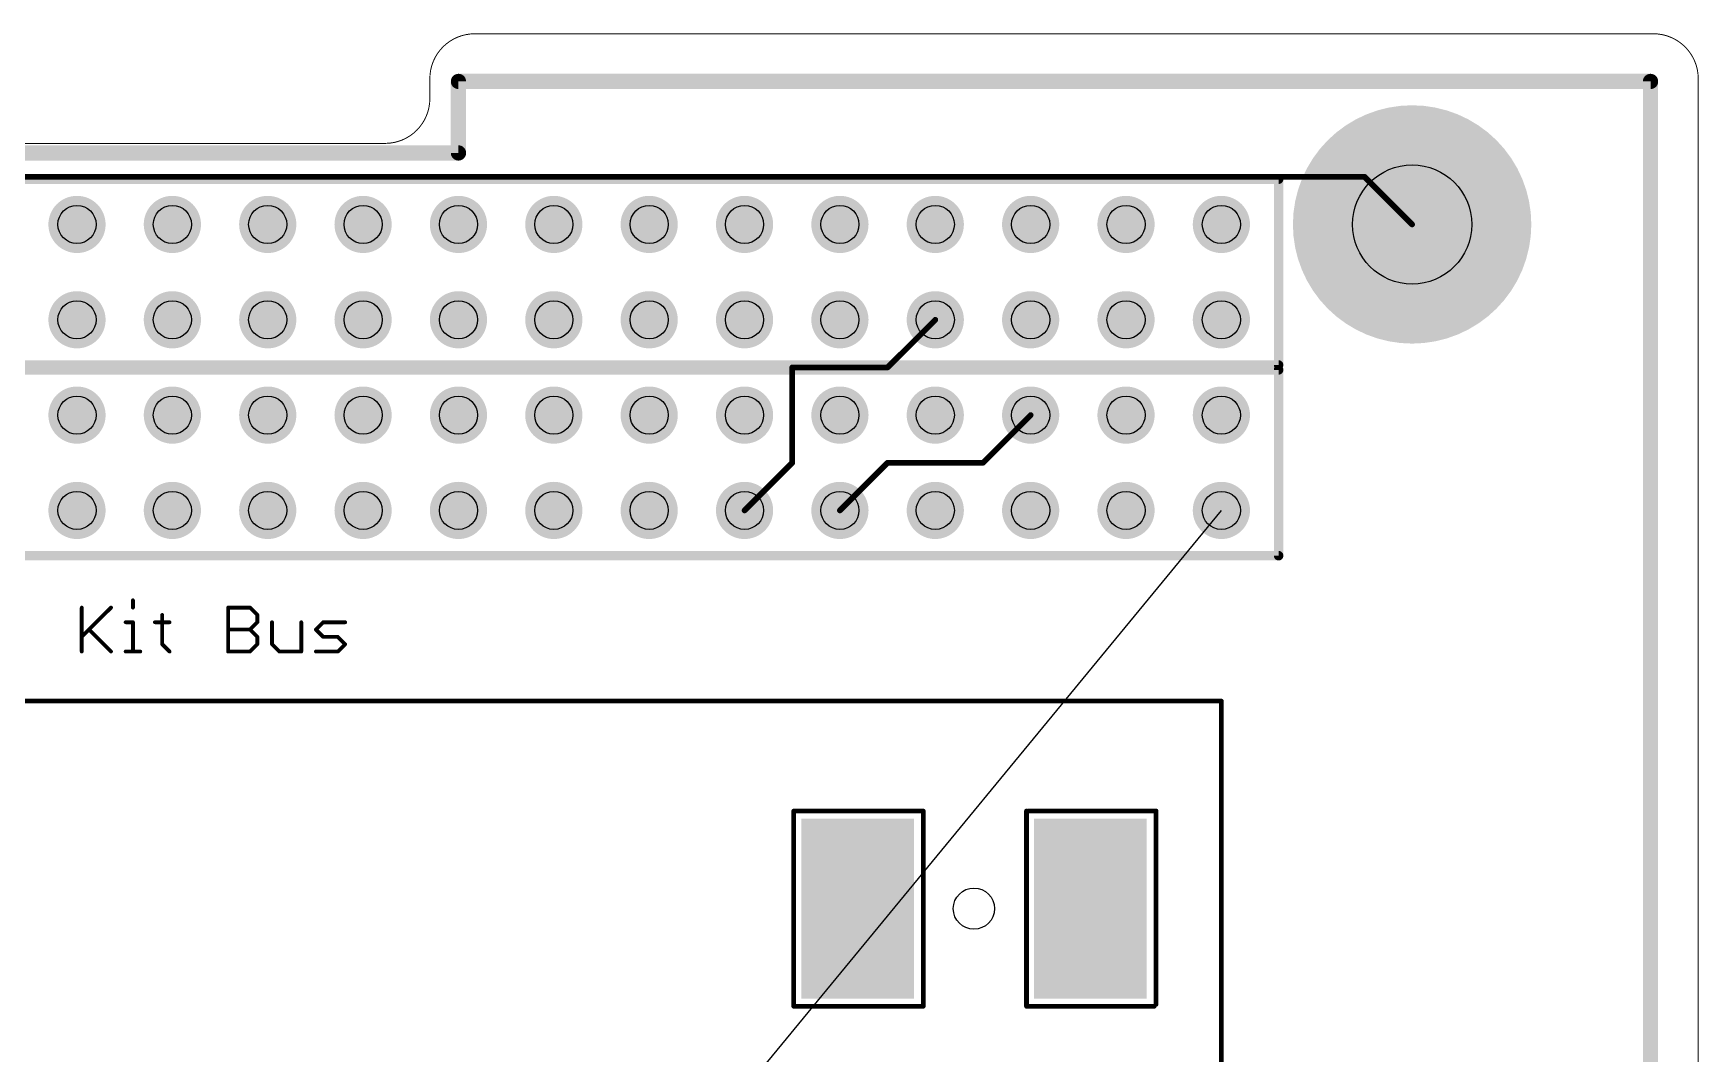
# Model space of a CAD drawing. Extents: x 0 to 90.2, y 0 to 95.9.
# Drawn here: x 45.83 to 90.18, y 68.71 to 95.9 of the extents above; entities that cross this region are included whole.
import ezdxf

# ---------------------------------------------------------------- set-up
doc = ezdxf.new("R2010")
doc.units = 0
for name, color, linetype in [('16', 175, 'CONTINUOUS'), ('17', 82, 'CONTINUOUS'), ('19', 53, 'CONTINUOUS'), ('20', 7, 'CONTINUOUS'), ('21', 253, 'CONTINUOUS'), ('22', 253, 'CONTINUOUS'), ('23', 7, 'CONTINUOUS'), ('40', 175, 'CONTINUOUS'), ('41', 22, 'CONTINUOUS'), ('42', 175, 'CONTINUOUS'), ('44', 253, 'CONTINUOUS'), ('51', 253, 'CONTINUOUS')]:
    doc.layers.add(name, color=color, linetype=linetype)

# ---------------------------------------------------------------- blocks, each defined once
blk = doc.blocks.new('ROUNDP')
at = {"const_width": 0.5}
blk.add_lwpolyline([(0, -0.25, 1), (0, 0.25, 1), (0, -0.25)], format="xyb", dxfattribs=at)
blk = doc.blocks.new('RECT')
blk.add_solid([(-0.5, -0.5), (0.5, -0.5), (-0.5, 0.5), (0.5, 0.5)])

msp = doc.modelspace()

# ---------------------------------------------------------------- linework, layer by layer
at = {"layer": '16', "const_width": 0.1524}
for points in [[(81.28, 92.075), (10.16, 92.075)], [(82.55, 90.805), (81.28, 92.075)], [(69.85, 88.265), (68.58, 86.995)], [(66.04, 86.995), (66.04, 84.455)], [(68.58, 86.995), (66.04, 86.995)], [(72.39, 85.725), (71.12, 84.455)], [(66.04, 84.455), (64.77, 83.185)], [(68.58, 84.455), (67.31, 83.185)], [(71.12, 84.455), (68.58, 84.455)]]:
    msp.add_lwpolyline(points, dxfattribs=at)
at = {"layer": '16', "const_width": 0.0762}
for points in [[(81.3069, 92.1019, 1), (81.2531, 92.0481)], [(81.28, 92.0369, 1), (81.28, 92.1131)], [(82.5231, 90.7781, 1), (82.5769, 90.8319)], [(69.8769, 88.2381, 1), (69.8231, 88.2919)], [(66.0781, 86.995, 1), (66.0019, 86.995)], [(66.04, 87.0331, 1), (66.04, 86.9569)], [(68.5531, 87.0219, 1), (68.6069, 86.9681)], [(68.58, 86.9569, 1), (68.58, 87.0331)], [(72.4169, 85.6981, 1), (72.3631, 85.7519)], [(66.0019, 84.455, 1), (66.0781, 84.455)], [(66.0669, 84.4281, 1), (66.0131, 84.4819)], [(68.58, 84.4931, 1), (68.58, 84.4169)], [(68.6069, 84.4281, 1), (68.5531, 84.4819)], [(71.0931, 84.4819, 1), (71.1469, 84.4281)], [(71.12, 84.4169, 1), (71.12, 84.4931)], [(64.7431, 83.2119, 1), (64.7969, 83.1581)], [(67.2831, 83.2119, 1), (67.3369, 83.1581)]]:
    msp.add_lwpolyline(points, format="xyb", dxfattribs=at)
at = {"layer": '19'}
msp.add_line((27.305, 22.225), (77.47, 83.185), dxfattribs=at)
at = {"layer": '20'}
for points, const_width in [([(57.5818, 95.885, 0.4142), (56.388, 94.6912)], 0.0254), ([(57.5818, 95.8914, 1), (57.5818, 95.8787)], 0.0127), ([(57.5818, 95.8787, 1), (57.5818, 95.8914)], 0.0127), ([(88.9762, 95.8914, 1), (88.9762, 95.8787)], 0.0127), ([(90.17, 94.6912, 0.4142), (88.9762, 95.885)], 0.0254), ([(88.9762, 95.8787, 1), (88.9762, 95.8914)], 0.0127), ([(56.3944, 94.6912, 1), (56.3817, 94.6912)], 0.0127), ([(56.3817, 94.6912, 1), (56.3944, 94.6912)], 0.0127), ([(90.1763, 94.6912, 1), (90.1637, 94.6912)], 0.0127), ([(90.1637, 94.6912, 1), (90.1763, 94.6912)], 0.0127), ([(55.1942, 92.964, 0.4142), (56.388, 94.1578)], 0.0254), ([(56.3944, 94.1578, 1), (56.3817, 94.1578)], 0.0127), ([(56.3817, 94.1578, 1), (56.3944, 94.1578)], 0.0127), ([(55.1942, 92.9703, 1), (55.1942, 92.9577)], 0.0127), ([(55.1942, 92.9577, 1), (55.1942, 92.9703)], 0.0127)]:
    msp.add_lwpolyline(points, format="xyb", dxfattribs=dict(at, const_width=const_width))
at = {"layer": '20', "const_width": 0.0254}
for points in [[(57.5818, 95.885), (88.9762, 95.885)], [(56.388, 94.6912), (56.388, 94.1578)], [(90.17, 94.6912), (90.17, 1.1938)], [(37.2618, 92.964), (55.1942, 92.964)]]:
    msp.add_lwpolyline(points, dxfattribs=at)
at = {"layer": '20'}
msp.add_circle((70.88, 72.575), 0.55, dxfattribs=at)
at = {"layer": '21', "const_width": 0.1016}
for points in [[(48.4805, 80.7901), (48.4805, 80.5952)], [(47.1162, 80.5952), (47.1162, 79.4258)], [(47.1162, 79.8156), (47.8958, 80.5952)], [(49.2601, 80.4003), (49.2601, 79.6207)], [(51.0142, 79.4258), (51.0142, 80.5952)], [(51.0142, 80.5952), (51.5989, 80.5952)], [(51.5989, 80.5952), (51.7938, 80.4003)], [(51.7938, 80.4003), (51.7938, 80.2054)], [(47.3111, 80.0105), (47.8958, 79.4258)], [(48.2856, 80.2054), (48.4805, 80.2054)], [(48.4805, 80.2054), (48.4805, 79.4258)], [(49.0652, 80.2054), (49.455, 80.2054)], [(51.0142, 80.0105), (51.5989, 80.0105)], [(51.7938, 80.2054), (51.5989, 80.0105)], [(51.5989, 80.0105), (51.7938, 79.8156)], [(51.7938, 79.8156), (51.7938, 79.6207)], [(52.1836, 80.2054), (52.1836, 79.6207)], [(52.9632, 79.4258), (52.9632, 80.2054)], [(53.353, 80.0105), (53.5479, 80.2054)], [(53.5479, 79.8156), (53.353, 80.0105)], [(53.5479, 80.2054), (54.1326, 80.2054)], [(53.9377, 79.8156), (53.5479, 79.8156)], [(54.1326, 79.6207), (53.9377, 79.8156)], [(48.2856, 79.4258), (48.6754, 79.4258)], [(49.2601, 79.6207), (49.455, 79.4258)], [(51.5989, 79.4258), (51.0142, 79.4258)], [(51.7938, 79.6207), (51.5989, 79.4258)], [(52.1836, 79.6207), (52.3785, 79.4258)], [(52.3785, 79.4258), (52.9632, 79.4258)], [(53.353, 79.4258), (53.9377, 79.4258)], [(53.9377, 79.4258), (54.1326, 79.6207)]]:
    msp.add_lwpolyline(points, dxfattribs=at)
at = {"layer": '21', "const_width": 0.0508}
for points in [[(48.5059, 80.7901, 1), (48.4551, 80.7901)], [(47.1416, 80.5952, 1), (47.0908, 80.5952)], [(47.9137, 80.5772, 1), (47.8778, 80.6132)], [(48.4551, 80.5952, 1), (48.5059, 80.5952)], [(49.2855, 80.4003, 1), (49.2347, 80.4003)], [(51.0396, 80.5952, 1), (50.9888, 80.5952)], [(51.0142, 80.6206, 1), (51.0142, 80.5698)], [(51.6168, 80.6132, 1), (51.5809, 80.5772)], [(51.5989, 80.5698, 1), (51.5989, 80.6206)], [(51.8192, 80.4003, 1), (51.7684, 80.4003)], [(51.7758, 80.3823, 1), (51.8117, 80.4183)], [(47.0982, 79.8336, 1), (47.1341, 79.7976)], [(47.329, 80.0285, 1), (47.2931, 79.9925)], [(48.2856, 80.2308, 1), (48.2856, 80.18)], [(48.5059, 80.2054, 1), (48.4551, 80.2054)], [(48.4805, 80.18, 1), (48.4805, 80.2308)], [(49.0652, 80.2308, 1), (49.0652, 80.18)], [(49.455, 80.18, 1), (49.455, 80.2308)], [(51.0142, 80.0359, 1), (51.0142, 79.9851)], [(51.6168, 80.0285, 1), (51.5809, 79.9925)], [(51.5809, 80.0285, 1), (51.6168, 79.9925)], [(51.5989, 79.9851, 1), (51.5989, 80.0359)], [(51.7684, 80.2054, 1), (51.8192, 80.2054)], [(51.8192, 79.8156, 1), (51.7684, 79.8156)], [(51.8117, 80.1874, 1), (51.7758, 80.2234)], [(51.7758, 79.7976, 1), (51.8117, 79.8336)], [(52.209, 80.2054, 1), (52.1582, 80.2054)], [(52.9886, 80.2054, 1), (52.9378, 80.2054)], [(53.3709, 80.0285, 1), (53.335, 79.9925)], [(53.335, 80.0285, 1), (53.3709, 79.9925)], [(53.5479, 80.2308, 1), (53.5479, 80.18)], [(53.5479, 79.841, 1), (53.5479, 79.7902)], [(53.5658, 80.1874, 1), (53.5299, 80.2234)], [(53.5299, 79.7976, 1), (53.5658, 79.8336)], [(53.9556, 79.8336, 1), (53.9197, 79.7976)], [(53.9377, 79.7902, 1), (53.9377, 79.841)], [(54.1326, 80.18, 1), (54.1326, 80.2308)], [(47.0908, 79.4258, 1), (47.1416, 79.4258)], [(47.8778, 79.4078, 1), (47.9137, 79.4438)], [(48.2856, 79.4512, 1), (48.2856, 79.4004)], [(48.4551, 79.4258, 1), (48.5059, 79.4258)], [(48.6754, 79.4004, 1), (48.6754, 79.4512)], [(49.278, 79.6387, 1), (49.2421, 79.6027)], [(49.2347, 79.6207, 1), (49.2855, 79.6207)], [(49.437, 79.4078, 1), (49.4729, 79.4438)], [(51.0142, 79.4512, 1), (51.0142, 79.4004)], [(50.9888, 79.4258, 1), (51.0396, 79.4258)], [(51.5809, 79.4438, 1), (51.6168, 79.4078)], [(51.5989, 79.4004, 1), (51.5989, 79.4512)], [(51.7684, 79.6207, 1), (51.8192, 79.6207)], [(51.8117, 79.6027, 1), (51.7758, 79.6387)], [(52.2015, 79.6387, 1), (52.1656, 79.6027)], [(52.1582, 79.6207, 1), (52.209, 79.6207)], [(52.3785, 79.4512, 1), (52.3785, 79.4004)], [(52.3605, 79.4078, 1), (52.3964, 79.4438)], [(52.9378, 79.4258, 1), (52.9886, 79.4258)], [(52.9632, 79.4004, 1), (52.9632, 79.4512)], [(53.353, 79.4512, 1), (53.353, 79.4004)], [(53.9197, 79.4438, 1), (53.9556, 79.4078)], [(53.9377, 79.4004, 1), (53.9377, 79.4512)], [(54.1505, 79.6027, 1), (54.1146, 79.6387)], [(54.1146, 79.6027, 1), (54.1505, 79.6387)]]:
    msp.add_lwpolyline(points, format="xyb", dxfattribs=at)
at = {"layer": '22', "const_width": 0.127}
for points in [[(12.7, 78.105), (77.47, 78.105)], [(77.47, 78.105), (77.47, 42.545)]]:
    msp.add_lwpolyline(points, dxfattribs=at)
at = {"layer": '22', "const_width": 0.0635}
for points in [[(77.5018, 78.105, 1), (77.4382, 78.105)], [(77.47, 78.0733, 1), (77.47, 78.1368)]]:
    msp.add_lwpolyline(points, format="xyb", dxfattribs=at)
at = {"layer": '23'}
msp.add_point((82.55, 90.805), dxfattribs=at)
at = {"layer": '40', "const_width": 0.0635}
for points in [[(66.1118, 75.175, 1), (66.0482, 75.175)], [(66.08, 75.2067, 1), (66.08, 75.1432)], [(69.5618, 75.175, 1), (69.4982, 75.175)], [(69.53, 75.1432, 1), (69.53, 75.2067)], [(72.3118, 75.175, 1), (72.2482, 75.175)], [(72.33, 75.2067, 1), (72.33, 75.1432)], [(75.7618, 75.175, 1), (75.6983, 75.175)], [(75.73, 75.1432, 1), (75.73, 75.2067)], [(66.0482, 69.975, 1), (66.1118, 69.975)], [(66.08, 70.0068, 1), (66.08, 69.9433)], [(69.4982, 69.975, 1), (69.5618, 69.975)], [(69.53, 69.9433, 1), (69.53, 70.0068)], [(72.2482, 69.975, 1), (72.3118, 69.975)], [(72.28, 70.0068, 1), (72.28, 69.9433)], [(75.68, 69.9433, 1), (75.68, 70.0068)], [(75.6983, 70.025, 1), (75.7618, 70.025)]]:
    msp.add_lwpolyline(points, format="xyb", dxfattribs=at)
at = {"layer": '40', "const_width": 0.127}
for points in [[(66.08, 69.975), (66.08, 75.175)], [(69.53, 75.175), (66.08, 75.175)], [(69.53, 69.975), (69.53, 75.175)], [(72.28, 69.975), (72.28, 75.175)], [(75.73, 75.175), (72.33, 75.175)], [(75.73, 75.175), (75.73, 70.025)], [(69.53, 69.975), (66.08, 69.975)], [(75.68, 69.975), (72.28, 69.975)]]:
    msp.add_lwpolyline(points, dxfattribs=at)
at = {"layer": '41', "const_width": 0.4064}
for points in [[(88.9, 94.615), (57.15, 94.615)], [(57.15, 94.615), (57.15, 92.71)], [(88.9, 1.27), (88.9, 94.615)], [(57.15, 92.71), (34.29, 92.71)]]:
    msp.add_lwpolyline(points, dxfattribs=at)
at = {"layer": '41', "const_width": 0.2032}
for points in [[(57.15, 94.7166, 1), (57.15, 94.5134)], [(57.2516, 94.615, 1), (57.0484, 94.615)], [(89.0016, 94.615, 1), (88.7984, 94.615)], [(88.9, 94.5134, 1), (88.9, 94.7166)], [(57.0484, 92.71, 1), (57.2516, 92.71)], [(57.15, 92.6084, 1), (57.15, 92.8116)]]:
    msp.add_lwpolyline(points, format="xyb", dxfattribs=at)
at = {"layer": '42', "const_width": 0.4064}
for points in [[(57.15, 92.71), (57.15, 94.615)], [(88.9, 94.615), (57.15, 94.615)], [(88.9, 1.27), (88.9, 94.615)], [(57.15, 92.71), (34.29, 92.71)]]:
    msp.add_lwpolyline(points, dxfattribs=at)
at = {"layer": '42', "const_width": 0.2032}
for points in [[(57.2516, 94.615, 1), (57.0484, 94.615)], [(57.15, 94.7166, 1), (57.15, 94.5134)], [(89.0016, 94.615, 1), (88.7984, 94.615)], [(88.9, 94.5134, 1), (88.9, 94.7166)], [(57.0484, 92.71, 1), (57.2516, 92.71)], [(57.15, 92.6084, 1), (57.15, 92.8116)]]:
    msp.add_lwpolyline(points, format="xyb", dxfattribs=at)
at = {"layer": '44'}
for centre, radius in [((82.55, 90.805), 1.5875), ((46.99, 90.805), 0.508), ((49.53, 90.805), 0.508), ((52.07, 90.805), 0.508), ((54.61, 90.805), 0.508), ((57.15, 90.805), 0.508), ((59.69, 90.805), 0.508), ((62.23, 90.805), 0.508), ((64.77, 90.805), 0.508), ((67.31, 90.805), 0.508), ((69.85, 90.805), 0.508), ((72.39, 90.805), 0.508), ((74.93, 90.805), 0.508), ((77.47, 90.805), 0.508), ((46.99, 88.265), 0.508), ((49.53, 88.265), 0.508), ((52.07, 88.265), 0.508), ((54.61, 88.265), 0.508), ((57.15, 88.265), 0.508), ((59.69, 88.265), 0.508), ((62.23, 88.265), 0.508), ((64.77, 88.265), 0.508), ((67.31, 88.265), 0.508), ((69.85, 88.265), 0.508), ((72.39, 88.265), 0.508), ((74.93, 88.265), 0.508), ((77.47, 88.265), 0.508), ((46.99, 85.725), 0.508), ((49.53, 85.725), 0.508), ((52.07, 85.725), 0.508), ((54.61, 85.725), 0.508), ((57.15, 85.725), 0.508), ((59.69, 85.725), 0.508), ((62.23, 85.725), 0.508), ((64.77, 85.725), 0.508), ((67.31, 85.725), 0.508), ((69.85, 85.725), 0.508), ((72.39, 85.725), 0.508), ((74.93, 85.725), 0.508), ((77.47, 85.725), 0.508), ((46.99, 83.185), 0.508), ((49.53, 83.185), 0.508), ((52.07, 83.185), 0.508), ((54.61, 83.185), 0.508), ((57.15, 83.185), 0.508), ((59.69, 83.185), 0.508), ((62.23, 83.185), 0.508), ((64.77, 83.185), 0.508), ((67.31, 83.185), 0.508), ((69.85, 83.185), 0.508), ((72.39, 83.185), 0.508), ((74.93, 83.185), 0.508), ((77.47, 83.185), 0.508)]:
    msp.add_circle(centre, radius, dxfattribs=at)
at = {"layer": '51', "const_width": 0.254}
for points in [[(12.446, 92.011), (78.994, 92.011)], [(78.994, 92.011), (78.994, 87.059)], [(78.994, 87.059), (12.446, 87.059)], [(12.446, 86.931), (78.994, 86.931)], [(78.994, 86.931), (78.994, 81.979)], [(78.994, 81.979), (12.446, 81.979)]]:
    msp.add_lwpolyline(points, dxfattribs=at)
at = {"layer": '51', "const_width": 0.127}
for points in [[(79.0575, 92.011, 1), (78.9305, 92.011)], [(78.994, 91.9475, 1), (78.994, 92.0745)], [(78.9305, 87.059, 1), (79.0575, 87.059)], [(79.0575, 86.931, 1), (78.9305, 86.931)], [(78.994, 86.9955, 1), (78.994, 87.1225)], [(78.994, 86.8675, 1), (78.994, 86.9945)], [(78.994, 81.9155, 1), (78.994, 82.0425)], [(78.9305, 81.979, 1), (79.0575, 81.979)]]:
    msp.add_lwpolyline(points, format="xyb", dxfattribs=at)

# ---------------------------------------------------------------- block references
at = {"layer": '16', "xscale": 4.8, "yscale": 3}
for p, rotation in [((67.78, 72.575), 270), ((73.98, 72.575), 90)]:
    msp.add_blockref('RECT', p, dxfattribs=dict(at, rotation=rotation))
at = {"layer": '17', "xscale": 6.35, "yscale": 6.35, "rotation": 90}
msp.add_blockref('ROUNDP', (82.55, 90.805), dxfattribs=at)
msp.add_blockref('ROUNDP', (82.55, 90.805), dxfattribs=at)
msp.add_blockref('ROUNDP', (82.55, 90.805), dxfattribs=at)
msp.add_blockref('ROUNDP', (82.55, 90.805), dxfattribs=at)
msp.add_blockref('ROUNDP', (82.55, 90.805), dxfattribs=at)
msp.add_blockref('ROUNDP', (82.55, 90.805), dxfattribs=at)
at = {"layer": '17', "xscale": 1.524, "yscale": 1.524}
for p in [(46.99, 90.805), (46.99, 90.805), (46.99, 90.805), (46.99, 90.805), (46.99, 90.805), (46.99, 90.805), (49.53, 90.805), (49.53, 90.805), (49.53, 90.805), (49.53, 90.805), (49.53, 90.805), (49.53, 90.805), (52.07, 90.805), (52.07, 90.805), (52.07, 90.805), (52.07, 90.805), (52.07, 90.805), (52.07, 90.805), (54.61, 90.805), (54.61, 90.805), (54.61, 90.805), (54.61, 90.805), (54.61, 90.805), (54.61, 90.805), (57.15, 90.805), (57.15, 90.805), (57.15, 90.805), (57.15, 90.805), (57.15, 90.805), (57.15, 90.805), (59.69, 90.805), (59.69, 90.805), (59.69, 90.805), (59.69, 90.805), (59.69, 90.805), (59.69, 90.805), (62.23, 90.805), (62.23, 90.805), (62.23, 90.805), (62.23, 90.805), (62.23, 90.805), (62.23, 90.805), (64.77, 90.805), (64.77, 90.805), (64.77, 90.805), (64.77, 90.805), (64.77, 90.805), (64.77, 90.805), (67.31, 90.805), (67.31, 90.805), (67.31, 90.805), (67.31, 90.805), (67.31, 90.805), (67.31, 90.805), (69.85, 90.805), (69.85, 90.805), (69.85, 90.805), (69.85, 90.805), (69.85, 90.805), (69.85, 90.805), (72.39, 90.805), (72.39, 90.805), (72.39, 90.805), (72.39, 90.805), (72.39, 90.805), (72.39, 90.805), (74.93, 90.805), (74.93, 90.805), (74.93, 90.805), (74.93, 90.805), (74.93, 90.805), (74.93, 90.805), (77.47, 90.805), (77.47, 90.805), (77.47, 90.805), (77.47, 90.805), (77.47, 90.805), (77.47, 90.805), (46.99, 88.265), (46.99, 88.265), (46.99, 88.265), (46.99, 88.265), (46.99, 88.265), (46.99, 88.265), (49.53, 88.265), (49.53, 88.265), (49.53, 88.265), (49.53, 88.265), (49.53, 88.265), (49.53, 88.265), (52.07, 88.265), (52.07, 88.265), (52.07, 88.265), (52.07, 88.265), (52.07, 88.265), (52.07, 88.265), (54.61, 88.265), (54.61, 88.265), (54.61, 88.265), (54.61, 88.265), (54.61, 88.265), (54.61, 88.265), (57.15, 88.265), (57.15, 88.265), (57.15, 88.265), (57.15, 88.265), (57.15, 88.265), (57.15, 88.265), (59.69, 88.265), (59.69, 88.265), (59.69, 88.265), (59.69, 88.265), (59.69, 88.265), (59.69, 88.265), (62.23, 88.265), (62.23, 88.265), (62.23, 88.265), (62.23, 88.265), (62.23, 88.265), (62.23, 88.265), (64.77, 88.265), (64.77, 88.265), (64.77, 88.265), (64.77, 88.265), (64.77, 88.265), (64.77, 88.265), (67.31, 88.265), (67.31, 88.265), (67.31, 88.265), (67.31, 88.265), (67.31, 88.265), (67.31, 88.265), (69.85, 88.265), (69.85, 88.265), (69.85, 88.265), (69.85, 88.265), (69.85, 88.265), (69.85, 88.265), (72.39, 88.265), (72.39, 88.265), (72.39, 88.265), (72.39, 88.265), (72.39, 88.265), (72.39, 88.265), (74.93, 88.265), (74.93, 88.265), (74.93, 88.265), (74.93, 88.265), (74.93, 88.265), (74.93, 88.265), (77.47, 88.265), (77.47, 88.265), (77.47, 88.265), (77.47, 88.265), (77.47, 88.265), (77.47, 88.265), (46.99, 85.725), (46.99, 85.725), (46.99, 85.725), (46.99, 85.725), (46.99, 85.725), (46.99, 85.725), (49.53, 85.725), (49.53, 85.725), (49.53, 85.725), (49.53, 85.725), (49.53, 85.725), (49.53, 85.725), (52.07, 85.725), (52.07, 85.725), (52.07, 85.725), (52.07, 85.725), (52.07, 85.725), (52.07, 85.725), (54.61, 85.725), (54.61, 85.725), (54.61, 85.725), (54.61, 85.725), (54.61, 85.725), (54.61, 85.725), (57.15, 85.725), (57.15, 85.725), (57.15, 85.725), (57.15, 85.725), (57.15, 85.725), (57.15, 85.725), (59.69, 85.725), (59.69, 85.725), (59.69, 85.725), (59.69, 85.725), (59.69, 85.725), (59.69, 85.725), (62.23, 85.725), (62.23, 85.725), (62.23, 85.725), (62.23, 85.725), (62.23, 85.725), (62.23, 85.725), (64.77, 85.725), (64.77, 85.725), (64.77, 85.725), (64.77, 85.725), (64.77, 85.725), (64.77, 85.725), (67.31, 85.725), (67.31, 85.725), (67.31, 85.725), (67.31, 85.725), (67.31, 85.725), (67.31, 85.725), (69.85, 85.725), (69.85, 85.725), (69.85, 85.725), (69.85, 85.725), (69.85, 85.725), (69.85, 85.725), (72.39, 85.725), (72.39, 85.725), (72.39, 85.725), (72.39, 85.725), (72.39, 85.725), (72.39, 85.725), (74.93, 85.725), (74.93, 85.725), (74.93, 85.725), (74.93, 85.725), (74.93, 85.725), (74.93, 85.725), (77.47, 85.725), (77.47, 85.725), (77.47, 85.725), (77.47, 85.725), (77.47, 85.725), (77.47, 85.725), (46.99, 83.185), (46.99, 83.185), (46.99, 83.185), (46.99, 83.185), (46.99, 83.185), (46.99, 83.185), (49.53, 83.185), (49.53, 83.185), (49.53, 83.185), (49.53, 83.185), (49.53, 83.185), (49.53, 83.185), (52.07, 83.185), (52.07, 83.185), (52.07, 83.185), (52.07, 83.185), (52.07, 83.185), (52.07, 83.185), (54.61, 83.185), (54.61, 83.185), (54.61, 83.185), (54.61, 83.185), (54.61, 83.185), (54.61, 83.185), (57.15, 83.185), (57.15, 83.185), (57.15, 83.185), (57.15, 83.185), (57.15, 83.185), (57.15, 83.185), (59.69, 83.185), (59.69, 83.185), (59.69, 83.185), (59.69, 83.185), (59.69, 83.185), (59.69, 83.185), (62.23, 83.185), (62.23, 83.185), (62.23, 83.185), (62.23, 83.185), (62.23, 83.185), (62.23, 83.185), (64.77, 83.185), (64.77, 83.185), (64.77, 83.185), (64.77, 83.185), (64.77, 83.185), (64.77, 83.185), (67.31, 83.185), (67.31, 83.185), (67.31, 83.185), (67.31, 83.185), (67.31, 83.185), (67.31, 83.185), (69.85, 83.185), (69.85, 83.185), (69.85, 83.185), (69.85, 83.185), (69.85, 83.185), (69.85, 83.185), (72.39, 83.185), (72.39, 83.185), (72.39, 83.185), (72.39, 83.185), (72.39, 83.185), (72.39, 83.185), (74.93, 83.185), (74.93, 83.185), (74.93, 83.185), (74.93, 83.185), (74.93, 83.185), (74.93, 83.185), (77.47, 83.185), (77.47, 83.185), (77.47, 83.185), (77.47, 83.185), (77.47, 83.185), (77.47, 83.185)]:
    msp.add_blockref('ROUNDP', p, dxfattribs=at)

doc.saveas('drawing.dxf')
